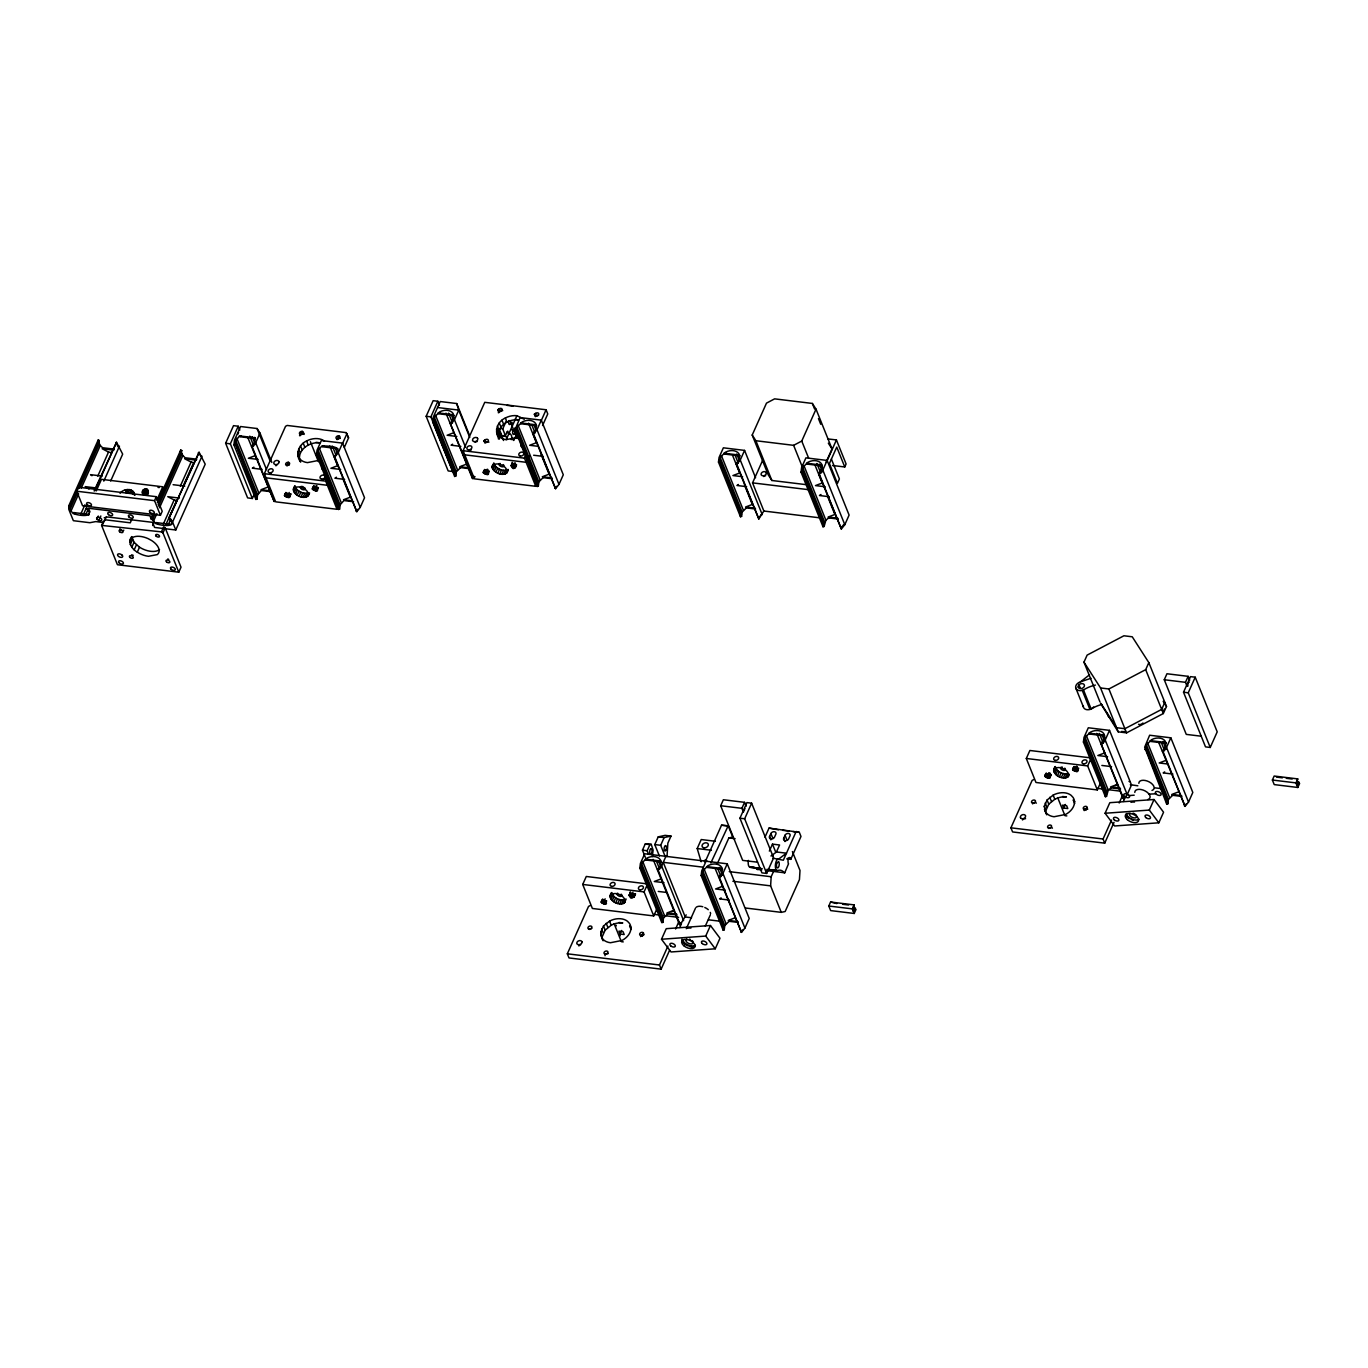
<?xml version="1.0" encoding="UTF-8"?>
<svg xmlns="http://www.w3.org/2000/svg" width="1368" height="1368" viewBox="0 0 1368 1368"><rect width="100%" height="100%" fill="white"/><g stroke="black" fill="none" stroke-linecap="round" stroke-linejoin="round"><path stroke-width="1.5" d="M667.02 856.59L667.858 843.133L671.004 836.07L665.104 835.352L658.23 836.857L654.776 844.569L659.359 855.941M792.397 851.546L800.006 870.476L799.442 879.59L785.164 911.515L781.265 912.353L770.611 885.865L771.176 876.734L773.689 871.091M652.297 856.522L653.117 850.161L651.219 844.347L646.5 843.782L645.2 844.039L642.464 850.161L645.354 857.36M68.742 505.852L68.81 509.409L73.359 520.695L89.843 522.713L95.76 521.584L101.078 522.234A4.959 2.702 24.1 0 0 104.327 521.122L105.661 518.216A5.215 2.856 24.1 0 1 107.918 517.019L152.532 522.337L154.584 527.432L175.771 529.997L205.217 464.179L199.095 452.295L168.88 518.386C178.456 527.98 161.971 525.91 155.713 523.585L152.447 519.635L152.361 516.369L151.284 515.89L151.369 519.43L149.864 515.719L88.51 508.263L90.014 511.974L86.321 508.349C95.897 517.942 79.412 515.89 73.154 513.547L69.888 509.597L69.802 506.331L99.248 440.513L98.171 440.034L68.742 505.852L69.802 506.331M98.171 440.034L98.257 443.591M78.164 488.479L99.248 440.513M130.199 539.898L131.619 538.12A15.646 8.55 24.1 0 1 148.069 538.616L151.643 540.548A15.646 8.55 24.1 0 1 157.286 554.604L148.462 556.297A15.646 8.55 24.1 0 1 137.279 552.176C131.961 549.149 127.207 542.326 131.687 536.581M180.388 451.731L180.73 450.072L181.79 450.551L158.107 504.313M309.561 492.822C307.475 502.826 288.528 494.31 294.701 486.085M308.364 495.472C309.014 489.009 297.985 484.084 293.522 488.752M492.035 466.933L492.275 465.77C496.738 461.101 507.767 466.026 507.118 472.49C502.654 476.987 493.352 472.661 492.035 466.933L493.814 462.948C495.216 468.557 503.014 472.028 508.161 469.446L506.382 473.431M610.231 895.373C614.694 890.705 625.723 895.63 625.073 902.11C620.08 907.531 606.024 900.041 611.41 892.723M1053.822 769.397C1058.285 764.712 1069.314 769.637 1068.665 776.118C1063.671 781.538 1049.615 774.049 1055.002 766.73M142.289 491.693C142.528 488.444 149.249 487.88 148.137 491.762C146.154 497.319 138.903 488.684 143.623 495.011M271.822 462.469L260.006 433.092L257.064 428.526L240.58 426.525L234.492 440.137L233.911 444.788L255.901 499.44L257.013 499.098L234.954 442.377L239.366 435.879L254.91 437.777M257.013 499.098L257.56 494.823L261.339 490.531L271.069 491.711M316.042 442.36L319.821 442.822A15.646 11.406 -21.9 0 0 308.245 445.113C302.345 448.054 296.89 455.51 300.686 462.042C294.872 454.723 298.566 444.566 306.586 440.975A15.646 11.406 -21.9 0 1 324.524 441.146M339.572 509.135L317.581 454.484L318.128 450.209L321.907 445.917C331.244 446.088 344.719 446.361 334.1 456.484L356.809 511.7L360.229 507.391L364.538 497.764L342.547 443.112L321.36 440.547L317.051 450.157L316.47 454.826L338.443 509.46L339.572 509.135L340.119 504.86L343.898 500.568L353.611 501.748M469.275 434.785L456.707 403.543L440.222 401.542L433.246 417.154L432.664 421.806L454.655 476.457L455.766 476.115L433.776 421.464L434.34 417.189L439.641 411.905A10.568 7.695 -21.9 0 1 453.15 413.546L454.005 417.462L450.311 423.481L473.003 478.68L475.038 476.645M455.236 471.789L454.655 476.457M455.766 476.115L456.314 471.84L461.614 466.556M514.796 419.395L518.575 419.839A15.646 11.406 -21.9 0 0 506.998 422.131C501.098 425.072 495.644 432.527 499.423 439.06C493.609 431.741 497.302 421.583 505.339 417.992A15.646 11.406 -21.9 0 1 516.916 415.701L524.286 419.275M536.461 425.431L535.931 429.637L532.853 433.502L555.562 488.718L558.982 484.409L563.291 474.781L541.301 420.147L520.096 417.565L515.12 429.552L537.196 486.478L538.325 486.153L516.334 431.501L516.882 427.226L522.183 421.942A10.568 7.695 -21.9 0 1 535.692 423.584L536.547 425.653L521.003 423.755L522.525 422.763M538.325 486.153L538.872 481.878L544.173 476.577M755.563 477.723L744.568 450.397L723.364 447.815L719.072 457.442L718.474 462.093L740.464 516.745L741.576 516.403L719.602 461.751L720.149 457.476L725.45 452.192A10.568 7.695 -21.9 0 1 738.959 453.834L739.814 455.92L724.27 454.022L725.792 453.013M600.723 932.206L603.493 926.016L609.564 921.091A15.646 11.406 -21.9 0 1 627.502 921.262L629.571 923.52A15.646 11.406 -21.9 0 1 622.012 940.449L610.436 942.74A15.646 11.406 -21.9 0 1 601.988 938.02L600.723 932.206L602.519 939.406M602.399 936.345L605.169 930.155L611.222 925.23A15.646 11.406 -21.9 0 1 622.799 922.938L619.02 922.494M741.046 512.094L740.464 516.745M715.259 868.765L741.507 932.377L744.927 928.068L749.219 918.458L727.246 863.806L644.721 853.769L640.412 863.396L639.831 868.047L661.821 922.699L662.933 922.357L640.942 867.705L641.506 863.43L646.808 858.146A10.568 7.695 -21.9 0 1 660.316 859.788L661.171 861.857L645.611 859.976L647.132 858.967M741.576 516.403L742.14 512.128L747.441 506.844M662.933 922.357L663.48 918.082L668.781 912.798M824.135 526.441L802.144 471.789L802.708 467.514L808.009 462.23A10.568 7.695 -21.9 0 1 821.518 463.872L822.373 467.788L818.68 473.807L841.371 529.006L844.808 524.696L849.101 515.086L827.127 460.435L805.923 457.852L801.614 467.48L801.032 472.131L823.023 526.783L824.135 526.441L825.896 520.199L829.983 516.882M706.042 861.224L701.733 870.852L701.151 875.503L723.142 930.155L724.253 929.812L702.28 875.161L702.827 870.886L708.128 865.602A10.568 7.695 -21.9 0 1 721.637 867.244L722.492 869.313L706.931 867.432L708.453 866.423M724.253 929.812L724.801 925.538L730.119 920.254M1044.314 806.214L1047.084 800.024L1053.155 795.099A15.646 11.406 -21.9 0 1 1071.093 795.287L1073.162 797.544A15.646 11.406 -21.9 0 1 1065.586 814.456L1054.027 816.747A15.646 11.406 -21.9 0 1 1045.58 812.028L1044.314 806.214L1046.11 813.413M1045.99 810.352L1048.76 804.162L1054.813 799.254A15.646 11.406 -21.9 0 1 1066.39 796.963L1062.611 796.501M1106.524 796.364L1084.533 741.712L1085.098 737.438L1090.399 732.154A10.568 7.695 -21.9 0 1 1103.908 733.795L1104.763 737.711L1101.069 743.73L1123.761 798.929L1127.198 794.62L1131.49 785.01L1109.516 730.358L1088.312 727.776L1084.003 737.403L1083.422 742.054L1105.395 796.706L1106.524 796.364L1108.285 790.123L1112.372 786.805M1158.833 742.773L1185.081 806.385L1188.518 802.076L1192.81 792.465L1170.837 737.814L1149.633 735.232L1144.657 747.219L1166.733 804.162L1167.845 803.82L1145.854 749.168L1146.418 744.893L1151.719 739.609A10.568 7.695 -21.9 0 1 1165.228 741.251L1166.083 743.32L1150.522 741.439L1152.044 740.43M1167.845 803.82L1168.392 799.545L1173.693 794.261M498.841 431.262L500.962 436.546L502.073 436.101A3.266 2.377 -21.9 0 1 505.219 435.793L507.733 431.142L509.067 434.443M76.711 491.215L78.506 487.23L156.328 496.687L162.211 511.29L160.432 515.291L82.593 505.818L76.711 491.215L154.55 500.671L160.432 515.291M69.494 507.836L76.437 492.343M69.888 509.597L77.685 492.172M79.412 488.308L99.334 443.779L98.941 442.018M70.88 511.307L78.66 493.882M81.259 488.068L100.309 445.489L99.334 443.779M80.815 514.026L84.953 504.758M97.761 476.132L108.534 452.056L111.099 452.586M83.38 514.556L87.518 505.288M94.118 490.924L116.537 442.274L122.675 454.142L110.671 480.989M94.888 490.667L116.537 442.274M85.757 514.625L88.236 509.067M96.273 490.907L101.454 479.33L162.809 486.803L156.773 500.295M103.814 481.126L119.461 446.156M96.923 519.036L98.274 516.044M98.821 520.456L100.839 515.975M101.608 525.398L161.441 531.878L163.681 526.885L165.186 527.86L181.021 567.207L178.78 572.183L117.443 564.727L101.608 525.398L103.096 522.063M102.446 524.696L104.686 519.72L130.251 522.815L131.909 519.139M129.755 542.121L131.978 537.145L134.047 542.275L139.502 547.183A15.646 8.55 24.1 0 0 159.526 549.611M130.302 544.635L132.542 539.659M131.824 547.268L134.047 542.275M154.55 500.671L156.328 496.687M134.201 549.833L136.424 544.857M157.354 502.33L180.73 450.072M158.414 502.826L181.79 450.551M152.053 517.874L153.78 513.992M137.279 552.176L139.502 547.183M152.447 519.635L155.046 513.821M158.5 506.092L181.876 453.817L181.499 452.056M153.421 521.345L156.892 513.599M159.492 507.784L182.867 455.527L181.876 453.817M152.652 525.551L154.293 521.858M163.356 524.047L174.129 499.97L176.694 500.5L165.921 524.577M180.32 486.153L191.075 462.076L193.64 462.606L182.885 486.683M178.78 572.183L162.963 532.853L165.186 527.86M168.88 518.386L199.095 452.295M168.298 524.662L170.795 519.105M175.771 529.997L172.573 522.012L202.002 456.194M254.704 493.198L252.345 498.482L247.625 497.901L225.634 443.249L233.518 425.653L238.22 426.235L239.793 430.133M252.345 498.482L230.354 443.831L238.22 426.235M248.018 438.051L274.25 501.663L252.276 447.011L255.696 442.702L260.006 433.092M338.443 509.46L339.025 504.809L337.024 509.289L275.669 501.834L264.349 473.687L285.553 426.303L287.177 425.448L346.172 432.613L348.566 437.897L344.326 447.37M286.904 465.479A2.086 1.522 -21.9 0 0 289.606 463.29A2.086 1.522 -21.9 0 0 286.339 462.897A2.086 1.522 -21.9 0 0 286.904 465.479L288.323 462.299M300.721 434.579A2.086 1.522 -21.9 0 0 303.439 432.373A2.086 1.522 -21.9 0 0 300.156 431.98A2.086 1.522 -21.9 0 0 300.721 434.579L302.157 431.382M284.493 495.592C285.741 487.179 295.522 502.826 284.493 495.592L285.929 492.412M284.971 496.105L286.391 492.925M285.587 496.584L287.006 493.386M286.305 496.96L287.725 493.78M287.058 497.251L289.195 492.463M287.827 497.405L289.247 494.207M288.528 497.422L289.948 494.241M289.127 497.302L290.563 494.122M289.589 497.063L291.008 493.865M293.282 489.915L295.06 485.914C296.36 491.3 303.115 494.156 308.21 493.061L306.432 497.046M293.573 491.215L295.351 487.23M294.359 492.583L296.138 488.598M295.608 493.934L297.386 489.932M297.198 495.148L298.993 491.146M299.062 496.156L300.84 492.155M301.046 496.875L302.824 492.89M303.029 497.285L304.808 493.301M304.859 497.354L306.637 493.352M307.629 496.413L308.809 493.745M312.332 488.992C313.58 480.578 323.361 496.225 312.332 488.992L313.768 485.811M312.81 489.505L314.247 486.324M313.426 489.983L314.862 486.786M314.144 490.36L316.282 485.572M337.28 439.008A2.086 1.522 -21.9 0 0 339.982 436.819A2.086 1.522 -21.9 0 0 336.716 436.426A2.086 1.522 -21.9 0 0 337.28 439.008L338.717 435.828M314.897 490.65L317.051 485.862M315.666 490.804L317.085 487.606M316.367 490.821L317.786 487.641M316.966 490.702L318.402 487.521M356.809 511.7L334.818 457.049L338.255 452.74L342.547 443.112M337.024 509.289L325.704 481.143L327.397 477.346M342.667 443.232L346.891 433.759M329.072 481.485L327.362 485.281L266.025 477.825M437.863 401.252L430.886 416.864L452.876 471.515L448.157 470.934L426.166 416.282L433.16 400.687L437.863 401.252L439.436 405.167M451.03 424.029L454.45 419.719L458.759 410.109L456.707 403.543M537.214 483.126L535.777 486.307L474.422 478.851L463.102 450.705L484.751 402.329L546.089 409.767L547.764 413.923L542.566 425.534M483.246 472.61C484.494 464.197 494.276 479.843 483.246 472.61L484.682 469.429M498.311 438.82L500.226 433.571A3.266 2.377 -21.9 0 1 497.661 432.579L497.046 431.912M505.561 435.999L502.723 428.936L506.143 421.327M483.725 473.123L485.144 469.942M484.34 473.602L485.76 470.404M485.059 473.978L487.196 469.19M485.811 474.269L487.949 469.481M486.581 474.422L488 471.225M487.282 474.439L488.701 471.259M487.88 474.32L489.316 471.139M492.326 468.232L494.104 464.248M516.916 415.701L506.211 439.641A15.646 11.406 -21.9 0 1 497.764 434.921L496.618 432.168M493.113 469.6L494.891 465.616M494.344 470.951L496.139 466.95M495.951 472.165L497.747 468.164M497.815 473.174L499.594 469.173M513.821 440.411L516.369 434.699M499.799 473.909L501.577 469.908M501.782 474.303L503.561 470.318M503.612 474.371L505.391 470.37M505.185 474.063L506.964 470.079M507.118 472.49L508.315 469.84M510.777 465.496C523.67 459.255 509.871 477.535 512.213 462.299M511.085 466.009L512.521 462.829M511.564 466.522L512.983 463.342M512.179 467.001L513.599 463.803M512.897 467.377L515.035 462.589M513.65 467.668L515.086 464.47M514.419 467.822L515.839 464.624M515.12 467.839L516.54 464.658M555.562 488.718L533.571 434.066L537.008 429.757L541.301 420.147M535.777 486.307L524.457 458.16L526.184 454.296M540.907 421.395L546.089 409.767M528.971 455.92L526.116 462.299L464.761 454.843M763.977 510.811L758.83 518.968L736.839 464.333L740.259 460.024L744.568 450.397M805.41 484.563L771.877 480.493L768.2 474.781L752.212 435.041L766.49 403.132L774.613 398.858L812.353 403.44L816.029 409.152L832.018 448.892L826.135 462.042M820.988 517.976L763.874 511.034L752.554 482.87L762.951 459.631M582.717 884.446L586.291 876.478L647.645 883.933L644.071 891.902L653.733 915.927L592.378 908.472L582.717 884.446L644.071 891.902M669.619 950.196L661.137 969.142L569.002 957.942L567.327 953.804L588.531 906.42L590.155 905.565M752.212 435.041L755.888 440.735L793.628 445.335L801.751 441.06L816.029 409.152M601.202 902.23C602.45 893.817 612.231 909.446 601.202 902.23L602.638 899.033M601.681 902.743L603.1 899.545M602.296 903.205L603.716 900.007M603.014 903.598L605.152 898.81M603.767 903.872L605.203 900.674M604.536 904.026L605.956 900.845M605.237 904.043L606.657 900.862M609.991 896.536L611.77 892.552C613.172 898.16 620.969 901.632 626.116 899.05L624.338 903.034M610.282 897.853L612.06 893.851M611.068 899.221L612.847 895.219M612.3 900.554L614.095 896.57M613.907 901.769L615.703 897.784M615.771 902.777L617.549 898.793M617.755 903.513L619.533 899.528M619.738 903.923L621.517 899.922M621.568 903.974L623.346 899.99M623.141 903.667L624.919 899.682M648.62 854.333L647.167 850.742L649.92 844.62L651.219 844.347M628.733 895.1C641.626 888.875 627.826 907.138 630.169 891.902M629.041 895.63L630.477 892.432M629.519 896.143L630.939 892.945M630.135 896.604L631.554 893.407M630.853 896.998L632.991 892.21M631.606 897.271L633.042 894.073M841.371 529.006L819.398 474.354L822.818 470.045L827.127 460.435M826.905 461.272L836.429 439.949L827.965 438.923M632.375 897.425L633.794 894.245M633.076 897.442L634.495 894.262M633.675 897.34L635.111 894.142M634.136 897.083L635.573 893.903M620.08 934.036L618.9 931.146L623.038 931.642L624.201 934.549L620.08 934.036L621.688 930.445M665.258 856.659L660.676 845.287L664.13 837.575L671.004 836.07M686.189 914.85L680.17 924.922L658.196 870.27L661.616 865.961L665.925 856.351M832.548 465.496L844.757 466.967L846.091 463.974L836.429 439.949M653.733 915.927L657.307 907.942M701.151 861.737L697.201 848.536L701.22 839.542L715.379 841.269M757.513 862.182L742.67 860.386L720.679 805.735L723.364 799.75L744.568 802.332L746.124 806.231M661.496 939.252L666.233 928.684L710.454 925.503L719.978 938.226L715.259 948.793L671.021 951.974L661.496 939.252L705.717 936.071L715.259 948.793M704.982 862.216L721.534 825.212L728.204 825.759L732.957 837.592M661.137 969.142L659.479 965.004L667.943 946.04M675.587 928.992L678.973 921.399M679.793 927.436L681.486 923.656M710.864 862.917L728.204 825.759M686.291 928.718L695.491 908.147M717.089 864.217L728.853 837.934L732.735 837.096M743.457 812.216L741.884 808.317L744.568 802.332M739.934 818.218L746.928 802.606L751.63 803.187L773.621 857.839L766.644 873.434L761.925 872.87L739.934 818.218L744.654 818.782L766.644 873.434M744.654 818.782L751.63 803.187M741.507 932.377L719.517 877.726L722.937 873.417L727.246 863.806M705.324 926.102L710.334 914.884M705.717 936.071L710.454 925.503M764.969 837.182L769.038 828.102L799.322 832.325L800.981 836.464L790.755 859.343L786.737 858.847M769.551 836.549L770.902 833.522A2.736 2.001 -21.9 0 1 774.322 831.727A2.736 2.001 -21.9 0 1 775.861 834.121L774.51 837.148A2.736 2.001 -21.9 0 1 771.09 838.943A2.736 2.001 -21.9 0 1 769.551 836.549L770.885 839.866M769.346 851.101L772.475 844.124L779.572 844.996L776.443 851.973L771.86 855.41M770.936 855.958L772.492 855.462A3.266 1.351 -83.1 0 1 773.159 855.752M783.693 838.259L785.044 835.25A2.736 2.001 -21.9 0 1 788.464 833.454A2.736 2.001 -21.9 0 1 790.003 835.848L788.652 838.875A2.736 2.001 -21.9 0 1 785.249 840.67A2.736 2.001 -21.9 0 1 783.693 838.259L785.027 841.576M796.21 831.419L783.317 860.233L772.834 858.181M765.926 870.51L784.736 872.801L788.549 863.721A3.266 1.351 -83.1 0 1 788.036 861.071L788.053 858.027L789.61 857.548A3.266 1.351 -83.1 0 1 790.704 858.899L790.755 859.343M854.299 907.907L856.009 909.464L854.231 913.465L830.65 910.592L828.803 906.026L830.581 902.025L854.179 904.898L853.17 908.711L854.094 911.037L852.965 910.9L854.299 907.907L853.393 906.847M854.231 913.465L852.384 908.882L854.179 904.898M854.094 911.037L855.445 908.044M1026.308 758.471L1029.882 750.485L1091.236 757.94L1087.663 765.926L1097.324 789.934L1035.969 782.479L1026.308 758.471L1087.663 765.926M1099.957 701.904L1083.969 662.146L1087.132 655.101L1123.915 635.778L1132.242 636.787L1148.829 662.608L1166.494 706.486L1163.33 713.532L1126.565 732.855L1118.22 731.846L1100.522 703.272M1114.048 822.305L1104.728 843.15L1012.594 831.949L1010.918 827.811L1032.122 780.427L1033.746 779.572M1078.907 684.547L1077.83 686.958L1078.873 688.087A3.266 2.377 -21.9 0 0 1084.26 686.462A3.266 2.377 -21.9 0 0 1080.805 683.778L1078.907 684.547L1080.446 688.361M1044.793 776.237C1046.041 767.824 1055.822 783.454 1044.793 776.237L1046.212 773.04M1045.272 776.75L1046.691 773.553M1045.887 777.212L1047.307 774.031M1046.588 777.605L1048.743 772.817M1047.358 777.879L1049.495 773.091M1048.11 778.033L1050.265 773.262M1048.829 778.067L1050.248 774.869M1049.427 777.947L1050.846 774.75M1049.889 777.708L1051.308 774.51M1053.582 770.543L1055.361 766.559C1056.643 771.928 1063.398 774.784 1068.511 773.689L1066.732 777.691M1053.873 771.86L1055.651 767.875M1054.66 773.228L1056.438 769.244M1055.891 774.562L1057.686 770.577M1057.498 775.776L1059.277 771.791M1059.362 776.785L1061.14 772.8M1061.346 777.52L1063.124 773.536M1063.312 777.93L1065.108 773.946M1065.159 777.982L1066.937 773.997M1067.929 777.041L1069.109 774.391M1072.632 769.637C1073.88 761.224 1083.661 776.853 1072.632 769.637L1074.051 766.439M1073.111 770.15L1074.53 766.952M1073.726 770.611L1075.145 767.431M1074.444 771.005L1076.582 766.217M1075.197 771.278L1077.334 766.49M1075.966 771.432L1077.385 768.252M1076.667 771.466L1078.087 768.269M1077.266 771.347L1078.702 768.149M1063.654 808.043L1062.491 805.154L1066.63 805.649L1067.792 808.556L1063.654 808.043L1065.262 804.452M1101.787 744.295L1105.207 739.985L1109.516 730.358M1083.969 662.146L1100.573 687.967L1108.901 688.976L1145.683 669.653L1148.829 662.608M1097.324 789.934L1100.898 781.949M1201.104 736.189L1186.261 734.394L1164.271 679.742L1166.955 673.757L1188.142 676.339L1189.715 680.238M1105.087 813.259L1109.824 802.691L1154.045 799.51L1163.57 812.233L1158.833 822.801L1114.612 825.981L1105.087 813.259L1149.308 810.078L1158.833 822.801M1104.728 843.15L1103.07 839.011L1111.534 820.065M1119.178 802.999L1122.564 795.424M1164.818 702.348L1161.671 709.394L1124.889 728.716L1116.562 727.708L1100.949 703.443M1123.385 801.46L1125.077 797.664M1187.048 686.223L1185.475 682.324L1188.142 676.339M1183.525 692.225L1190.502 676.63L1195.222 677.194L1217.212 731.846L1210.235 747.458L1205.516 746.877L1183.525 692.225L1188.245 692.806L1210.235 747.458M1188.245 692.806L1195.222 677.194M1185.081 806.385L1163.108 751.733L1166.528 747.424L1170.837 737.814M1149.308 810.078L1154.045 799.51M1297.89 781.915L1299.6 783.488L1297.822 787.472L1274.224 784.599L1272.394 780.034L1274.172 776.032L1297.753 778.905L1296.761 782.718L1297.685 785.044L1296.556 784.907L1297.89 781.915L1296.984 780.854M1297.822 787.472L1295.975 782.889L1297.753 778.905M1297.685 785.044L1299.019 782.051M759.924 516.591L761.189 514.556M843.731 524.577L840.653 528.458M88.51 515.257L89.159 514.454L73.598 512.555L75.001 513.616M120.042 493.301C123.274 488.444 134.286 487.572 134.286 495.045M356.09 511.136L357.92 509.306M473.003 478.68L472.285 478.116L474.115 476.286M554.844 488.154L556.673 486.324M758.83 518.968L736.121 463.769L739.199 459.904L739.729 455.698M680.17 924.922L679.451 924.358L681.281 922.528M740.789 931.813L742.602 929.984M1123.761 798.929L1123.043 798.382L1124.872 796.552M1184.363 805.837L1186.193 804.008M1083.37 706.88L1075.693 687.796A5.899 4.292 -21.9 0 1 1080.395 681.88L1089.544 674.783M241.213 435.708L239.691 436.717L255.252 438.598L254.722 437.35M253.884 467.172L252.345 468.181L262.075 469.361M323.771 445.746L322.249 446.738L337.793 448.636M336.425 477.21L334.904 478.201L344.616 479.399M439.966 412.726L438.444 413.734L454.005 415.615M497.832 409.699L498.91 408.998A2.086 1.522 -21.9 0 1 501.953 408.912A2.086 1.522 -21.9 0 1 500.859 411.358A2.086 1.522 -21.9 0 1 498.209 410.588L497.832 409.699L498.875 412.247A2.086 1.522 -21.9 0 0 499.012 412.623M502.706 410.691A2.086 1.522 -21.9 0 0 499.576 410.656L498.875 412.247M452.62 444.19L451.098 445.199L460.828 446.378M483.998 440.616L485.093 439.915A2.086 1.522 -21.9 0 1 487.076 439.316L487.538 439.419A2.086 1.522 -21.9 0 1 487.418 442.069A2.086 1.522 -21.9 0 1 484.375 441.505L483.998 440.616L485.007 443.112M534.392 414.145L535.469 413.444A2.086 1.522 -21.9 0 1 538.513 413.358A2.086 1.522 -21.9 0 1 537.419 415.804A2.086 1.522 -21.9 0 1 534.751 415.034L534.392 414.145L535.384 416.642L536.478 415.923A2.086 1.522 -21.9 0 1 538.462 415.325M738.446 484.494L736.924 485.486L746.637 486.666M808.334 463.051L806.812 464.06L822.356 465.941M820.988 494.515L819.466 495.524L829.196 496.704M721.124 897.887L719.602 898.896L729.315 900.076M1164.698 771.894L1163.176 772.903L1172.906 774.083M319.035 460.332L307.458 462.623A15.646 11.406 -21.9 0 1 299.011 457.904L297.865 455.151M498.123 429.501L499.252 429.039A3.266 2.377 -21.9 0 1 502.381 428.748L502.723 428.936M517.771 437.35L506.211 439.641A3.266 2.377 -21.9 0 0 505.784 436.546A3.266 2.377 -21.9 0 0 501.629 437.161M1080.395 681.88L1090.963 678.271M1075.693 687.796A5.899 4.292 -21.9 0 0 1082.242 690.344L1083.473 689.917A28.574 20.828 -21.9 0 1 1095.409 685.077M1101.702 704.503A28.574 20.828 -21.9 0 0 1091.151 709L1089.92 709.428L1082.242 690.344M233.911 444.788L235.039 444.446M316.47 454.826L317.581 454.484M432.664 421.806L433.776 421.464M515.223 431.843L516.334 431.501M718.474 462.093L719.602 461.751M801.032 472.131L802.144 471.789M639.831 868.047L640.942 867.705M1083.422 742.054L1084.533 741.712M701.151 875.503L702.28 875.161M1144.742 749.51L1145.854 749.168M255.098 455.664L248.36 458.246L258.073 459.426M132.542 490.838L133.876 494.156L130.558 492.873L126.506 493.249L125.172 489.949M453.851 432.681L447.114 435.263L456.826 436.443M267.752 487.128L261.014 489.71L270.727 490.89M466.505 464.145L459.768 466.727L469.481 467.907M1104.609 752.947L1097.854 755.512L1107.584 756.692M1165.929 760.386L1159.192 762.968L1166.955 763.908M1117.263 784.411L1110.525 786.976L1120.238 788.156M661.018 878.923L654.28 881.505L663.993 882.685M1087.338 808.573L1086.175 808.796A4.566 3.334 -21.9 0 0 1084.089 809.89M1178.583 791.867L1171.846 794.432L1181.559 795.612M722.338 886.379L715.601 888.961L725.314 890.14M673.672 910.387L666.934 912.969L676.647 914.149M643.747 934.549L642.584 934.789A4.566 3.334 -21.9 0 0 640.515 935.883M734.992 917.842L728.255 920.425L737.968 921.605M1129.164 795.56L1134.192 795.184M1149.034 794.124L1155.857 793.816A3.129 1.71 24.1 0 0 1160.816 795.099A3.129 1.71 24.1 0 0 1158.457 791.713A3.129 1.71 24.1 0 0 1155.498 793.286L1155.738 793.645M507.066 405.356L512.966 406.074M437.555 407.527L458.759 410.109L469.754 437.435M438.119 412.897L453.663 414.795M520.661 422.934L536.222 424.832M426.166 416.282L430.886 416.864M723.928 453.201L739.472 455.082M806.487 463.222L822.031 465.12M511.906 429.979L515.839 430.458M537.436 446.242L529.655 445.284L536.393 442.719L528.527 423.157M742.636 476.731L732.923 475.551L739.66 472.986L732.581 455.373M825.195 486.769L815.465 485.589L822.219 483.007L815.123 465.394M533.657 455.236L543.37 456.416M752.554 482.87L809.668 489.812M463.102 450.705L524.457 458.16M552.039 477.945L542.309 476.765L549.064 474.183L541.181 454.621M460.093 467.548L469.822 468.728M542.651 477.586L552.364 478.766M225.634 443.249L230.354 443.831M755.307 508.195L745.577 507.015L752.314 504.45L744.448 484.87M837.849 518.233L828.136 517.053L834.873 514.488L827.794 496.858M745.919 507.836L755.632 509.033M828.461 517.874L838.191 519.053M320.266 461.786L318.385 461.546L310.382 441.676M340.632 469.446L330.902 468.266L337.639 465.701L329.773 446.139M114.262 449.149L102.6 447.729L100.309 445.489M196.821 459.186L185.159 457.767L182.867 455.527M113.818 450.157L102.155 448.738L108.534 452.056M196.359 460.178L184.697 458.776L191.075 462.076M264.349 473.687L325.704 481.143M351.337 500.688L343.556 499.73L350.311 497.165L342.428 477.603M102.224 476.081L90.562 474.662L91.947 475.722M173.103 484.699L184.766 486.119M96.871 488.051L85.209 486.632L89.005 488.992M179.413 498.089L167.751 496.669L174.129 499.97M171.701 524.474L156.157 522.593L157.542 523.653M1164.271 679.742L1185.475 682.324M1088.877 733.163L1104.421 735.043M1150.197 740.601L1165.741 742.499M1089.202 733.983L1104.745 735.864M1276.464 777.109L1282.363 777.828M1286.296 778.306L1292.196 779.025M1272.394 780.034L1295.975 782.889M1101.856 765.447L1111.585 766.627M1137.834 785.779L1130.327 784.719M1154.729 787.831L1163.176 788.857M1110.85 787.797L1120.58 788.977M1172.171 795.253L1181.901 796.433M1097.563 788.378L1103.737 789.131M1107.841 789.627L1120.153 791.131M1066.835 815.909L1064.954 815.687L1057.686 797.612M1010.918 827.811L1103.07 839.011M720.679 805.735L741.884 808.317M778.409 829.795L769.038 828.102M782.599 830.29L788.874 831.06M793.047 831.573L799.322 832.325M721.534 825.212L727.417 825.913M728.853 837.934L735.129 838.704M658.23 836.857L664.13 837.575M776.443 851.973L786.48 853.187L778.854 858.916A5.899 2.428 -83.1 0 0 775.553 863.704A5.899 2.428 -83.1 0 0 776.87 870.476L777.383 870.629A28.574 11.782 -83.1 0 1 784.223 872.647L784.736 872.801M697.201 848.536L711.36 850.263M654.776 844.569L660.676 845.287M645.2 844.039L649.92 844.62M642.464 850.161L647.167 850.742M762.232 868.697L750.211 867.312A28.574 11.782 -83.1 0 1 757.034 869.33L757.564 869.484M768.508 869.449L776.87 870.476M750.211 867.312L760.659 868.594M766.935 869.347L777.383 870.629M757.034 869.33L761.737 869.997M645.286 859.138L660.829 861.036M706.606 866.594L722.15 868.492M703.374 867.209L663.241 862.336L685.231 916.987L691.558 917.757M729.247 871.638L771.176 876.734M732.872 881.266L770.611 885.865M836.823 903.581L830.581 902.025M842.705 904.282L848.605 905M828.803 906.026L852.384 908.882M658.264 891.44L666.045 892.381M745.628 908.027L781.265 912.353M667.259 913.79L676.989 914.97M728.58 921.245L738.31 922.425M708.453 919.809L721.124 921.348M653.99 914.371L660.145 915.124M664.25 915.62L678.614 917.364M623.244 941.902L621.363 941.68L614.095 923.605M567.327 953.804L659.479 965.004M1128.993 781.402L1130.156 781.692M161.441 531.878L162.963 532.853M1163.108 751.733L1162.39 751.186L1165.468 747.321L1165.998 743.115M252.276 447.011L251.558 446.447L254.636 442.582L255.166 438.376M719.517 877.726L718.798 877.162L721.876 873.297L722.407 869.09M658.196 870.27L657.478 869.723L660.556 865.859L661.086 861.635M198.326 452.569L200.942 456.057M115.767 442.531L118.777 447.729M169.649 518.113L172.573 522.012M1074.838 801.682L1073.196 799.904L1074.649 803.512M631.246 927.675L629.605 925.88L631.058 929.505M1163.176 701.322L1166.494 706.486M828.341 443.198L832.018 448.892M348.566 437.897L346.172 432.613M1020.545 817.893L1020.357 817.448A2.736 2.001 -21.9 0 1 1025.384 815.396L1025.59 815.875A2.736 2.001 -21.9 0 1 1020.562 817.927M477.586 438.307L477.774 438.752A2.736 2.001 -21.9 0 1 472.747 440.821L472.541 440.325A2.736 2.001 -21.9 0 1 477.569 438.273M772.475 844.124L775.827 852.401M1145.683 669.653L1163.33 713.532M1166.528 747.424L1188.518 802.076M1163.005 741.422L1166.152 749.254M1161.432 742.807L1164.578 750.639M1147.615 742.927L1169.606 797.578M1146.418 744.893L1168.392 799.545M1145.785 747.116L1167.759 801.768M1108.901 688.976L1126.565 732.855M1100.573 687.967L1118.22 731.846M1106.917 712.711L1108.576 716.849M1105.207 739.985L1127.198 794.62M1102.454 735.933L1104.831 741.798M1083.473 689.917L1091.151 709M1099.325 733.402L1103.258 743.183M1096.726 733.368L1123.043 798.382M1086.295 735.471L1108.285 790.123M1085.098 737.438L1107.071 792.089M1084.448 739.66L1106.438 794.312M1053.155 795.099L1054.813 799.254M1049.786 797.305L1051.462 801.443M1047.084 800.024L1048.76 804.162M1045.22 803.067L1046.896 807.206M1044.434 809.275L1046.691 814.798M844.757 466.967L836.754 447.097L829.418 463.495L837.421 483.383L839.388 478.954L831.402 459.084M812.353 403.44L814.644 409.118M818.457 418.591L820.732 424.268M822.818 470.045L844.808 524.696M819.278 464.043L822.442 471.874M816.935 463.461L820.868 473.26M801.751 441.06L808.608 458.092M803.905 465.548L825.896 520.199M802.708 467.514L824.682 522.166M793.628 445.335L802.76 468.044M802.058 469.737L824.049 524.389M755.888 440.735L771.877 480.493M740.259 460.024L762.25 514.659M736.736 454.005L739.096 459.887M735.18 455.39L738.327 463.222M721.364 455.51L743.337 510.161M720.149 457.476L742.14 512.128M719.517 459.699L741.507 514.351M785.044 835.25L787.045 840.209M770.902 833.522L772.903 838.499M722.937 873.417L744.927 928.068M719.414 867.415L722.561 875.246M535.469 413.444L536.478 415.923M717.841 868.8L721.004 876.614M537.008 429.757L558.982 484.409M534.255 425.704L535.829 429.62M531.913 425.14L535.059 432.955M704.041 868.919L726.015 923.571M702.827 870.886L724.801 925.538M702.194 873.092L724.168 927.743M518.096 425.26L540.086 479.911M516.882 427.226L538.872 481.878M516.249 429.432L538.24 484.084M514.676 428.047L515.839 430.937M509.871 420.506L517.138 438.564M505.339 417.992L506.998 422.131M498.91 408.998L499.576 410.656M501.971 420.198L503.646 424.337M499.269 422.917L500.944 427.055M499.252 429.039L502.073 436.101M500.705 433.468L503.544 440.513M497.405 425.961L499.064 430.099M496.499 429.107L498.174 433.246M661.616 865.961L683.607 920.613M658.88 861.908L661.24 867.791M656.52 861.344L659.667 869.176M485.093 439.915L486.085 442.394A2.086 1.522 -21.9 0 1 488.923 442.12M653.135 859.361L679.451 924.358M642.704 861.464L664.694 916.115M641.506 863.43L663.48 918.082M640.874 865.653L662.847 920.288M649.868 889.474L653.596 898.708M454.45 419.719L465.445 447.045M451.714 415.667L453.287 419.583M448.567 413.136L452.5 422.934M445.968 413.119L472.285 478.116M435.537 415.222L457.528 469.874M434.34 417.189L456.314 471.84M433.707 419.412L455.681 474.046M609.564 921.091L611.222 925.23M606.212 923.297L607.871 927.436M603.493 926.016L605.169 930.155M601.629 929.06L603.305 933.198M600.86 935.267L603.1 940.774M338.255 452.74L360.229 507.391M335.502 448.687L337.075 452.603M332.373 446.156L335.519 453.988M319.342 448.242L341.333 502.894M318.128 450.209L340.119 504.86M317.496 452.415L339.486 507.066M306.586 440.975L308.245 445.113M303.234 443.181L304.893 447.319M300.515 445.9L302.191 450.038M298.651 448.926L300.327 453.082M297.745 452.09L299.421 456.228M257.064 428.526L269.684 459.853M255.696 442.702L266.486 469.515M252.174 436.7L255.32 444.532M249.814 436.118L253.764 445.9M236.801 438.205L258.774 492.856M235.587 440.171L257.56 494.823M234.954 442.377L256.928 497.029M147.06 489.197L148.394 492.497M146.376 489.026L148.377 493.985M145.607 489.009L147.607 493.985M144.803 489.163L146.803 494.139M144.05 489.47L146.051 494.446M143.383 489.915L145.384 494.891M142.836 490.462L144.17 493.78M142.477 491.078L143.794 494.378M133.619 492.018L134.953 495.319M131.037 490L132.371 493.318M129.225 489.556L130.558 492.873M127.224 489.539L128.558 492.839M126.643 489.659L127.976 492.959M1166.63 801.87L1166.733 804.162M1105.31 794.415L1105.395 796.706M822.92 524.491L823.023 526.783M723.039 927.863L723.142 930.155M537.111 484.204L537.196 486.478M255.799 497.148L255.901 499.44M323.464 469.925A2.086 1.522 -21.9 0 1 322.164 468.523M1134.79 792.397A8.157 4.446 24.1 0 1 1145.29 791.029A8.157 4.446 24.1 0 1 1147.94 799.528M671.346 911.755A10.568 7.695 -21.9 0 1 674.014 911.225M621.893 895.459A2.616 1.419 24.1 0 1 618.524 895.886A2.616 1.419 24.1 0 1 617.686 893.167M621.14 894.176A2.616 1.419 24.1 0 1 621.79 895.031M704.161 860.677A8.482 3.488 -83.1 0 1 706.829 860.917M750.981 866.885A5.899 2.428 -83.1 0 1 748.364 860.404M744.26 810.865A2.616 1.077 -83.1 0 1 744.944 808.505M695.423 945.202A7.165 3.916 24.1 0 1 687.882 944.98A7.165 3.916 24.1 0 1 682.803 939.491M687.403 928.325A8.482 4.634 24.1 0 1 690.943 928.068M693.61 946.878A8.482 4.634 24.1 0 1 689.643 946.382M687.574 945.63A8.482 4.634 24.1 0 1 681.862 940.5M696.226 907.223A8.157 4.446 24.1 0 1 702.81 906.745M704.794 907.48A8.157 4.446 24.1 0 1 708.265 909.703M710.283 912.405A8.157 4.446 24.1 0 1 710.573 913.721M695.029 946.365A8.157 4.446 24.1 0 1 686.702 944.997A8.157 4.446 24.1 0 1 681.88 939.235M692.105 940.568A3.916 2.138 24.1 0 1 692.174 943.8A3.916 2.138 24.1 0 1 686.975 942.295A3.916 2.138 24.1 0 1 686.907 939.064M689.489 939.149A3.916 2.138 24.1 0 1 690.447 939.491M578.903 945.955A2.736 2.001 -21.9 0 1 580.63 944.826M589.3 929.488A2.086 1.522 -21.9 0 1 591.643 928.513M605.015 955.719A2.086 1.522 -21.9 0 1 608.179 953.633M640.634 936.584A2.086 1.522 -21.9 0 1 643.815 934.925M620.285 935.832A3.266 1.351 -83.1 0 1 620.114 935.216M616.284 925.897A3.266 1.351 -83.1 0 1 616.113 925.264M642.413 936.362A3.266 1.351 -83.1 0 1 643.285 933.421M1187.92 686.137A2.616 1.077 -83.1 0 1 1188.176 683.248A2.616 1.077 -83.1 0 1 1189.39 682.085M1114.937 785.762A10.568 7.695 -21.9 0 1 1117.588 785.232M1164.305 708.983A4.566 3.334 -21.9 0 1 1163.501 710.796M1124.992 731.401A4.566 3.334 -21.9 0 1 1121.709 731.367M1093.63 706.982A5.899 4.292 -21.9 0 1 1086.979 709.701A5.899 4.292 -21.9 0 1 1083.319 705.734M1138.997 819.227A7.165 3.916 24.1 0 1 1131.473 818.987A7.165 3.916 24.1 0 1 1126.377 813.498M1130.977 802.332A8.482 4.634 24.1 0 1 1134.534 802.076M1129.233 818.594A8.482 4.634 24.1 0 1 1126.274 815.926M1138.843 783.317A8.157 4.446 24.1 0 1 1149.342 781.966A8.157 4.446 24.1 0 1 1151.993 790.447M1133.234 820.201A8.157 4.446 24.1 0 1 1131.233 819.483M1129.387 818.474A8.157 4.446 24.1 0 1 1126.548 815.909M1136.654 815.875A3.916 2.138 24.1 0 1 1132.687 817.568A3.916 2.138 24.1 0 1 1129.917 813.379M1133.08 813.156A3.916 2.138 24.1 0 1 1134.91 813.994M1135.679 814.576A3.916 2.138 24.1 0 1 1136.278 815.208M1022.495 819.962A2.736 2.001 -21.9 0 1 1024.222 818.834M1024.906 818.697A2.736 2.001 -21.9 0 1 1025.572 818.697M1032.635 803.905A2.086 1.522 -21.9 0 1 1036.363 803.153M1048.965 828.495A2.086 1.522 -21.9 0 1 1052.437 828.17M1084.208 810.608A2.086 1.522 -21.9 0 1 1087.782 809.138M1063.603 808.471A3.266 1.351 -83.1 0 1 1063.603 807.65M1086.004 810.369A3.266 1.351 -83.1 0 1 1086.551 807.992M1142.947 722.988A3.266 2.377 -21.9 0 1 1141.681 724.014M1140.895 724.339A3.266 2.377 -21.9 0 1 1138.552 724.305M1065.467 769.466A2.616 1.419 24.1 0 1 1063.261 770.338A2.616 1.419 24.1 0 1 1060.61 768.337A2.616 1.419 24.1 0 1 1062.355 767.106M1064.731 768.183A2.616 1.419 24.1 0 1 1065.125 768.611M123.804 530.168A2.086 1.146 24.1 0 1 121.684 530.442A2.086 1.146 24.1 0 1 119.939 528.749M133.209 555.305A2.086 1.146 24.1 0 1 131.721 554.758M168.76 559.461A2.086 1.146 24.1 0 1 167.871 558.879M106.328 516.642A4.959 2.702 24.1 0 1 104.19 517.771M103.267 472.422A2.616 1.898 -21.9 0 1 102.617 472.405M158.004 487.453A2.616 1.419 24.1 0 1 159.218 487.589M270.248 474.115A2.616 1.898 -21.9 0 1 271.257 473.294M323.173 479.604A2.616 1.898 -21.9 0 1 325.105 479.227M304.431 487.538A2.616 1.419 24.1 0 1 303.799 489.812A2.616 1.419 24.1 0 1 300.293 487.555A2.616 1.419 24.1 0 1 303.337 486.837M237.998 434.101A2.616 1.077 -83.1 0 1 238.613 432.408M275.926 465.838A2.736 2.001 -21.9 0 1 276.986 464.966M299.524 435.725A4.566 3.334 -21.9 0 1 303.542 433.622M300.276 435.605A2.086 1.522 -21.9 0 1 301.781 433.126A2.086 1.522 -21.9 0 1 304.106 434.443M286.972 465.736A2.086 1.522 -21.9 0 1 289.332 464.778M337.109 439.675A2.086 1.522 -21.9 0 1 340.17 438.427M318.214 456.45A3.266 1.351 -83.1 0 1 317.564 456.16M514.488 433.468A2.736 1.129 -83.1 0 1 512.863 433.827A2.736 1.129 -83.1 0 1 513.086 429.997M510.503 423.533A2.736 1.129 -83.1 0 1 508.964 424.097A2.736 1.129 -83.1 0 1 508.879 420.66M506.519 432.237A8.482 6.173 -21.9 0 1 511.29 439.658M511.632 437.709A8.482 6.173 -21.9 0 1 513.376 440.428M521.738 446.84A2.086 1.522 -21.9 0 1 520.934 445.951L521.653 444.361A2.086 1.522 -21.9 0 1 522.097 444.07M475.158 442.377A2.736 2.001 -21.9 0 1 477.09 441.59M498.277 412.743A4.566 3.334 -21.9 0 1 501.15 410.862M512.316 423.242A3.266 1.351 -83.1 0 1 511.889 422.165M469.446 450.688A2.616 1.898 -21.9 0 1 471.293 449.918M503.185 464.573A2.616 1.419 24.1 0 1 503.082 466.762A2.616 1.419 24.1 0 1 499.491 465.445A2.616 1.419 24.1 0 1 500.226 463.478M763.703 476.543A2.736 2.001 -21.9 0 1 765.653 475.756M776.494 863.824L776.477 865.807A3.266 1.351 -83.1 0 0 778.7 866.765A3.266 1.351 -83.1 0 0 778.409 861.498L776.494 863.824M650.416 849.237L650.159 849.716A2.736 1.129 -83.1 0 0 649.988 853.683A2.736 1.129 -83.1 0 0 651.698 852.794A2.736 1.129 -83.1 0 0 651.578 848.981L651.322 848.776A2.736 1.129 -83.1 0 0 650.416 849.237M99.248 520.61L98.581 520.37A2.736 1.488 24.1 0 1 97.008 519.173L96.735 518.711A2.736 1.488 24.1 0 1 98.735 517.309A2.736 1.488 24.1 0 1 101.779 519.618A2.736 1.488 24.1 0 1 99.248 520.61M121.94 554.998L121.393 554.587A2.736 1.488 24.1 0 0 118.075 554.04A2.736 1.488 24.1 0 0 118.349 556.212L118.879 556.622A2.736 1.488 24.1 0 0 122.197 557.169A2.736 1.488 24.1 0 0 121.94 554.998M1129.404 795.902L1129.045 795.372A3.129 1.71 24.1 0 0 1124.086 794.09A3.129 1.71 24.1 0 0 1126.445 797.476A3.129 1.71 24.1 0 0 1129.404 795.902M766.337 472.935L766.148 472.473A2.736 2.001 -21.9 0 0 761.104 474.508L761.292 474.952A2.736 2.001 -21.9 0 0 766.337 472.935M581.999 941.868L581.81 941.406A2.736 2.001 -21.9 0 0 576.783 943.441L576.971 943.886A2.736 2.001 -21.9 0 0 581.999 941.868M279.021 461.734L278.833 461.29A2.736 2.001 -21.9 0 0 273.788 463.307L273.976 463.769A2.736 2.001 -21.9 0 0 279.021 461.734M468.489 449.781A2.616 1.898 -21.9 0 0 471.874 447.045A2.616 1.898 -21.9 0 0 467.788 446.532A2.616 1.898 -21.9 0 0 468.489 449.781M520.404 456.091A2.616 1.898 -21.9 0 0 523.79 453.355A2.616 1.898 -21.9 0 0 519.703 452.859A2.616 1.898 -21.9 0 0 520.404 456.091M269.735 472.764A2.616 1.898 -21.9 0 0 273.121 470.011A2.616 1.898 -21.9 0 0 269.034 469.515A2.616 1.898 -21.9 0 0 269.735 472.764M321.651 479.074A2.616 1.898 -21.9 0 0 325.037 476.32A2.616 1.898 -21.9 0 0 320.95 475.825A2.616 1.898 -21.9 0 0 321.651 479.074M704.058 847.801A3.266 2.377 -21.9 0 0 708.299 844.364A3.266 2.377 -21.9 0 0 703.186 843.748A3.266 2.377 -21.9 0 0 704.058 847.801M640.036 889.833A2.616 1.898 -21.9 0 0 643.405 887.097A2.616 1.898 -21.9 0 0 639.318 886.601A2.616 1.898 -21.9 0 0 640.036 889.833M611.701 886.396A2.616 1.898 -21.9 0 0 615.07 883.66A2.616 1.898 -21.9 0 0 611 883.164A2.616 1.898 -21.9 0 0 611.701 886.396M665.994 850.041A2.736 1.129 -83.1 0 0 665.754 845.629A2.736 1.129 -83.1 0 0 664.13 849.254A2.736 1.129 -83.1 0 0 665.994 850.041M683.675 945.613A7.165 3.916 24.1 0 0 694.91 946.981A7.165 3.916 24.1 0 0 686.548 939.474A7.165 3.916 24.1 0 0 683.675 945.613M702.246 943.544A2.941 1.607 24.1 0 0 706.846 944.091A2.941 1.607 24.1 0 0 703.426 941.03A2.941 1.607 24.1 0 0 702.246 943.544M670.662 945.818A2.941 1.607 24.1 0 0 675.262 946.365A2.941 1.607 24.1 0 0 671.825 943.304A2.941 1.607 24.1 0 0 670.662 945.818M589.215 929.231A2.086 1.522 -21.9 0 0 591.934 927.025A2.086 1.522 -21.9 0 0 588.65 926.632A2.086 1.522 -21.9 0 0 589.215 929.231M605.289 954.231A2.086 1.522 -21.9 0 0 607.99 952.025A2.086 1.522 -21.9 0 0 604.724 951.632A2.086 1.522 -21.9 0 0 605.289 954.231M640.925 935.507A2.086 1.522 -21.9 0 0 643.627 933.318A2.086 1.522 -21.9 0 0 640.361 932.925A2.086 1.522 -21.9 0 0 640.925 935.507M1127.266 819.637A7.165 3.916 24.1 0 0 1138.501 820.988A7.165 3.916 24.1 0 0 1130.139 813.481A7.165 3.916 24.1 0 0 1127.266 819.637M1145.837 817.551A2.941 1.607 24.1 0 0 1150.437 818.115A2.941 1.607 24.1 0 0 1147 815.037A2.941 1.607 24.1 0 0 1145.837 817.551M1114.253 819.825A2.941 1.607 24.1 0 0 1118.836 820.39A2.941 1.607 24.1 0 0 1115.416 817.312A2.941 1.607 24.1 0 0 1114.253 819.825M1032.806 803.238A2.086 1.522 -21.9 0 0 1035.508 801.049A2.086 1.522 -21.9 0 0 1032.241 800.639A2.086 1.522 -21.9 0 0 1032.806 803.238M1048.88 828.239A2.086 1.522 -21.9 0 0 1051.582 826.05A2.086 1.522 -21.9 0 0 1048.315 825.639A2.086 1.522 -21.9 0 0 1048.88 828.239M1084.516 809.514A2.086 1.522 -21.9 0 0 1087.218 807.325A2.086 1.522 -21.9 0 0 1083.952 806.932A2.086 1.522 -21.9 0 0 1084.516 809.514M1083.61 763.857A2.616 1.898 -21.9 0 0 1086.996 761.104A2.616 1.898 -21.9 0 0 1082.909 760.608A2.616 1.898 -21.9 0 0 1083.61 763.857M1055.292 760.403A2.616 1.898 -21.9 0 0 1058.661 757.667A2.616 1.898 -21.9 0 0 1054.574 757.171A2.616 1.898 -21.9 0 0 1055.292 760.403M87.33 504.826A2.616 1.419 24.1 0 0 91.417 505.322A2.616 1.419 24.1 0 0 88.373 502.586A2.616 1.419 24.1 0 0 87.33 504.826M150.155 512.47A2.616 1.419 24.1 0 0 154.242 512.966A2.616 1.419 24.1 0 0 151.198 510.23A2.616 1.419 24.1 0 0 150.155 512.47M119.272 562.983A2.616 1.419 24.1 0 0 123.359 563.479A2.616 1.419 24.1 0 0 120.316 560.76A2.616 1.419 24.1 0 0 119.272 562.983M171.188 569.293A2.616 1.419 24.1 0 0 175.275 569.789A2.616 1.419 24.1 0 0 172.231 567.07A2.616 1.419 24.1 0 0 171.188 569.293M129.977 557.443A2.086 1.146 24.1 0 0 133.243 557.836A2.086 1.146 24.1 0 0 130.815 555.647A2.086 1.146 24.1 0 0 129.977 557.443M166.537 561.872A2.086 1.146 24.1 0 0 169.803 562.282A2.086 1.146 24.1 0 0 167.358 560.093A2.086 1.146 24.1 0 0 166.537 561.872M156.208 536.205A2.086 1.146 24.1 0 0 159.475 536.598A2.086 1.146 24.1 0 0 157.046 534.426A2.086 1.146 24.1 0 0 156.208 536.205M119.649 531.759A2.086 1.146 24.1 0 0 122.915 532.169A2.086 1.146 24.1 0 0 120.487 529.98A2.086 1.146 24.1 0 0 119.649 531.759M108.499 514.625A2.616 1.419 24.1 0 0 112.586 515.12A2.616 1.419 24.1 0 0 109.543 512.384A2.616 1.419 24.1 0 0 108.499 514.625M129.139 517.138A2.616 1.419 24.1 0 0 133.209 517.634A2.616 1.419 24.1 0 0 130.182 514.898A2.616 1.419 24.1 0 0 129.139 517.138"/></g></svg>
